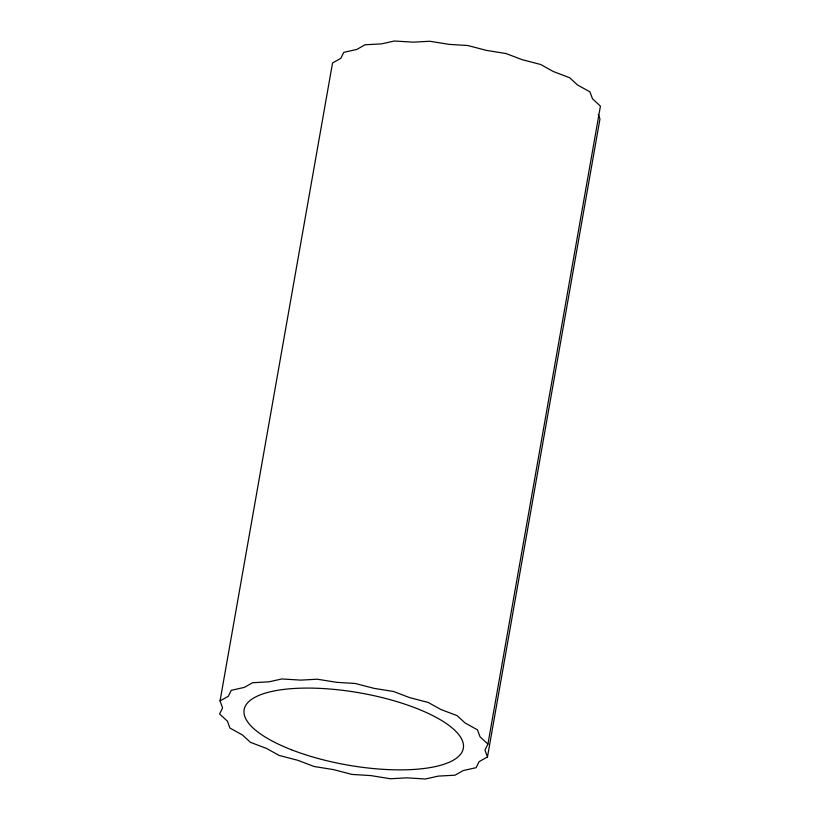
<?xml version="1.0" encoding="UTF-8"?>
<svg xmlns="http://www.w3.org/2000/svg" width="820" height="820" viewBox="0 0 820 820"><rect width="100%" height="100%" fill="white"/><g stroke="black" fill="none" stroke-linecap="round" stroke-linejoin="round"><path stroke-width="1.23" d="M220.047 700.915L332.541 62.966L340.802 58.353L343.764 52.357L356.751 49.446L365.115 44.772L381.526 43.88L394.348 41L413.198 42.158L429.803 41.256L449.145 44.372L467.759 45.52L486.475 50.389L506.053 53.546L522.186 59.686L540.677 64.493L553.326 71.524L569.654 77.736L577.464 84.931L589.959 91.881L592.522 98.841L600.424 106.139L487.931 744.088L484.938 750.074L487.469 756.952L479.136 761.626L476.092 767.694L463.238 770.554L455.008 775.187L438.423 776.099L425.406 779L406.781 777.842L390.402 778.744L370.824 775.597L351.964 774.428L333.484 769.611L314.152 766.505L297.803 760.304L279.087 755.415L266.623 748.476L250.469 742.346L242.535 735.048L229.907 728.016L227.406 721.149L219.575 713.943L222.579 707.875L220.047 700.915L228.308 696.303L231.281 690.307L244.268 687.396L252.632 682.722L269.032 681.83L281.865 678.95L300.704 680.118L317.319 679.216L336.651 682.332L355.265 683.48L373.992 688.349L393.569 691.506L409.692 697.635L428.183 702.443L440.842 709.474L457.17 715.686L464.971 722.891L477.465 729.831L480.038 736.79L487.931 744.088M487.469 756.952L599.953 118.992L598.272 114.41M291.336 749.716A111.274 36.593 10 0 0 463.156 749.121A111.274 36.593 10 0 0 306.731 688.082A111.274 36.593 10 0 0 291.336 749.716"/></g></svg>
